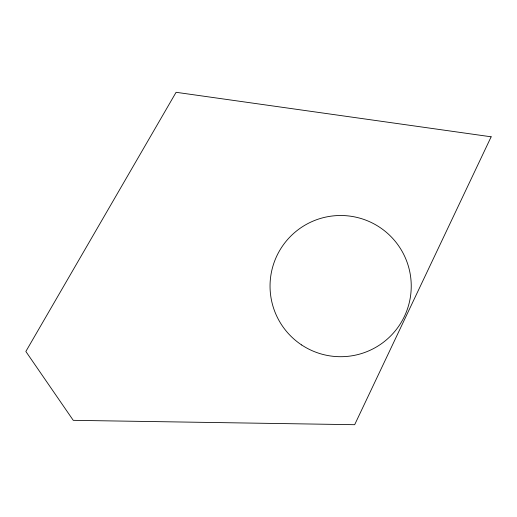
<?xml version="1.0" encoding="UTF-8"?>
<svg xmlns="http://www.w3.org/2000/svg" width="517" height="517" viewBox="0 0 517 517"><rect width="100%" height="100%" fill="white"/><g stroke="black" fill="none" stroke-linecap="round" stroke-linejoin="round"><path stroke-width="0.78" d="M491.15 136.805L354.668 424.703L73.259 420.334L25.85 351.47L176.097 92.297L491.15 136.805M301.657 344.968A70.603 70.603 0 0 0 411.112 290.438A70.603 70.603 0 0 0 309.16 222.911A70.603 70.603 0 0 0 301.657 344.968"/></g></svg>
